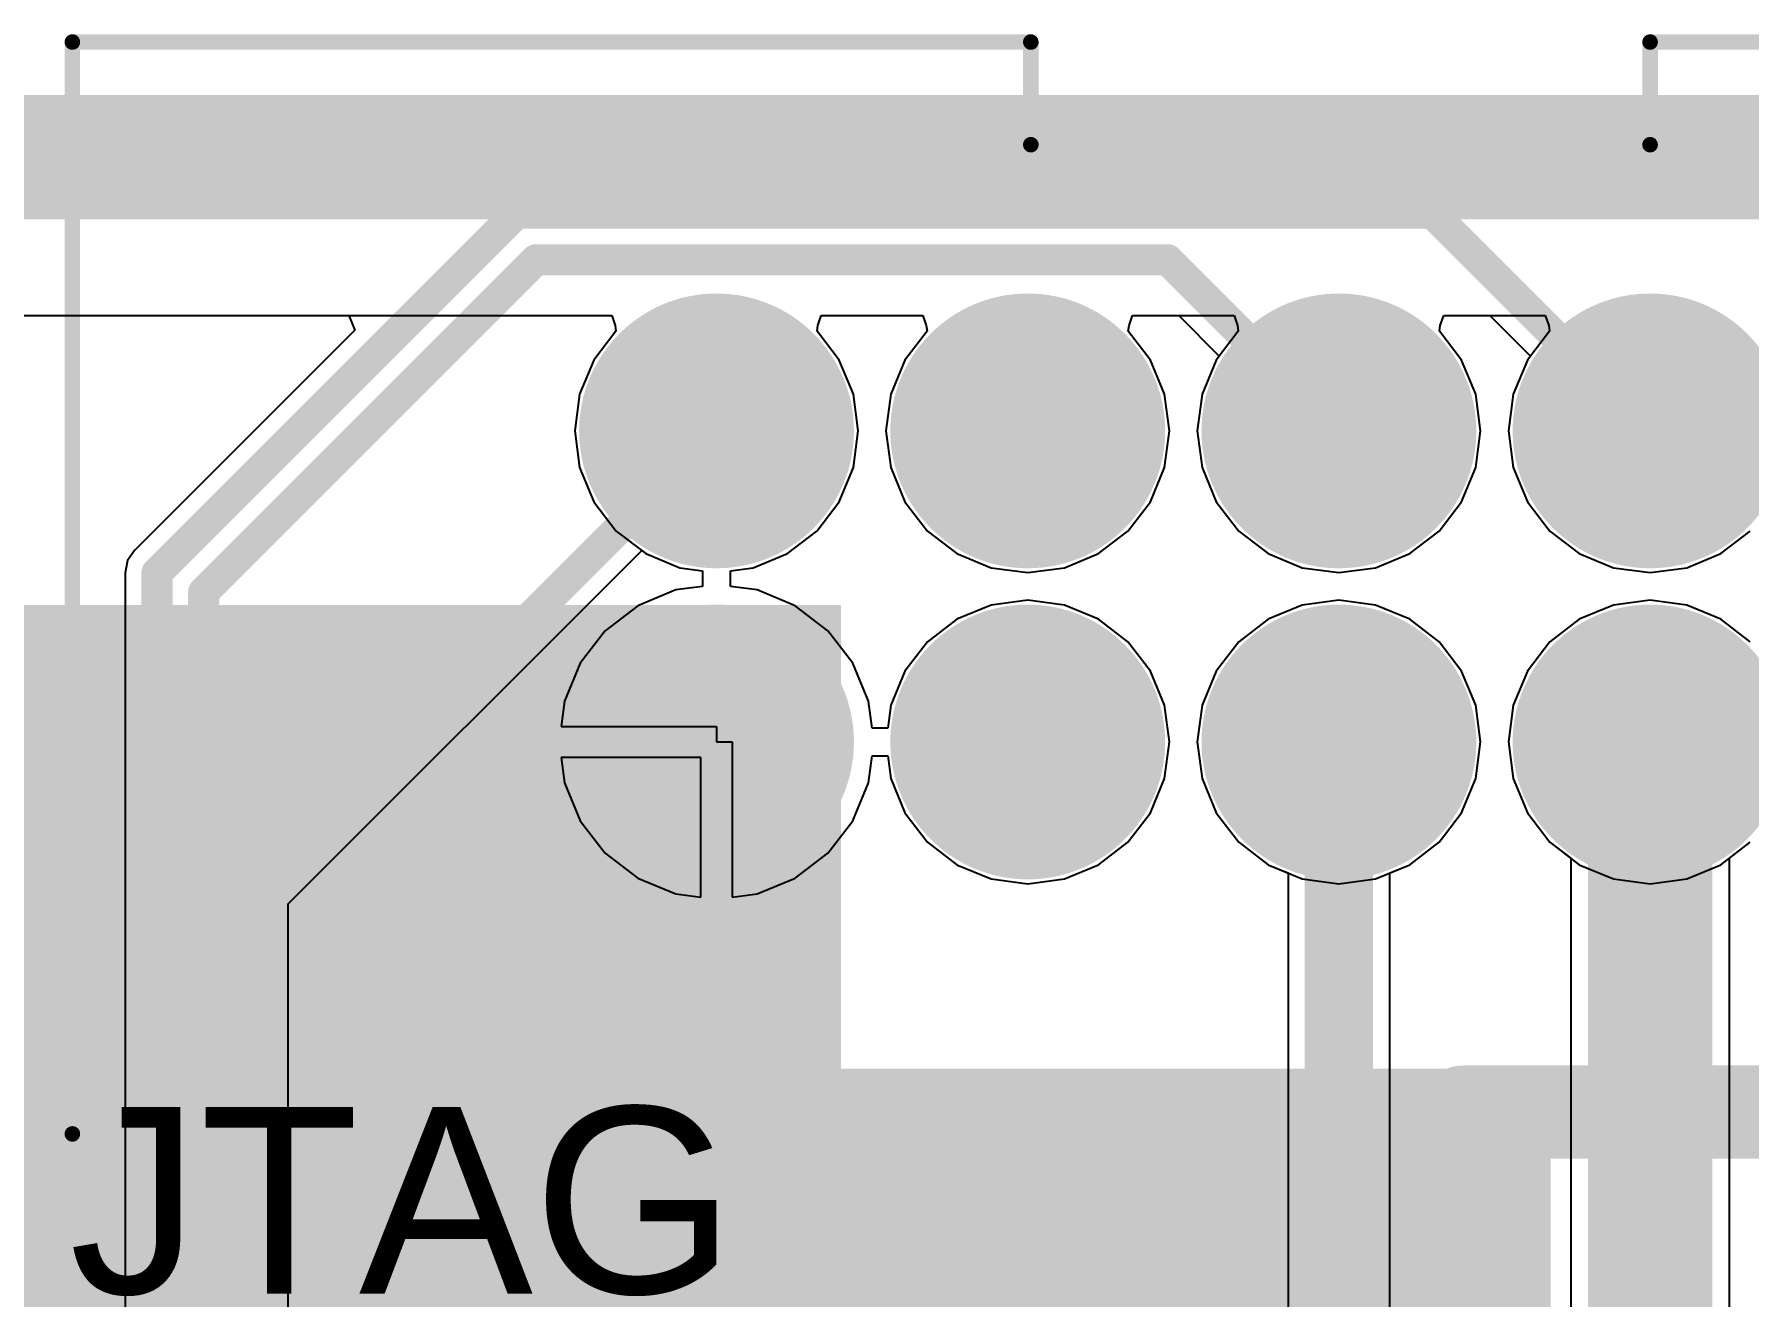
# Model space of a CAD drawing. Header units: millimetres. Extents: x -0.27 to 4.7, y -0.39 to 2.83.
# Drawn here: x 3.317 to 3.868, y 2.355 to 2.76 of the extents above; entities that cross this region are included whole.
import ezdxf

# ---------------------------------------------------------------- set-up
doc = ezdxf.new("R2010")
doc.units = ezdxf.units.MM
doc.header["$MEASUREMENT"] = 0
for name, color, linetype in [('BottomLayer', 5, 'Continuous'), ('BottomSolder', 6, 'Continuous'), ('MultiLayer', 9, 'Continuous'), ('PadHoleLayer', 156, 'Continuous'), ('TopLayer', 1, 'Continuous'), ('TopOverlay', 2, 'Continuous'), ('TopSolder', 216, 'Continuous'), ('ViaHoleLayer', 16, 'Continuous')]:
    doc.layers.add(name, color=color, linetype=linetype)
doc.styles.add('Arial', font='', dxfattribs={"height": 0.2})
doc.styles.get('Arial').set_extended_font_data('Arial')

# ---------------------------------------------------------------- blocks, each defined once
blk = doc.blocks.new('BH254V_10P_121')
at = {"layer": 'BottomLayer'}
h = blk.add_hatch(color=5, dxfattribs=at)
edge = h.paths.add_edge_path()
edge.add_arc((-0.2, 0.05), 0.04016, 0, 360)
h = blk.add_hatch(color=5, dxfattribs=at)
edge = h.paths.add_edge_path()
edge.add_arc((-0.1, 0.05), 0.04016, 0, 360)
h = blk.add_hatch(color=5, dxfattribs=at)
edge = h.paths.add_edge_path()
edge.add_arc((0, 0.05), 0.04016, 0, 360)
h = blk.add_hatch(color=5, dxfattribs=at)
edge = h.paths.add_edge_path()
edge.add_arc((0.1, 0.05), 0.04016, 0, 360)
h = blk.add_hatch(color=5, dxfattribs=at)
edge = h.paths.add_edge_path()
edge.add_arc((0.2, 0.05), 0.04016, 0, 360)
blk.add_hatch(color=5, dxfattribs=at).paths.add_polyline_path([(-0.24016, -0.00984), (-0.15984, -0.00984), (-0.15984, -0.09016), (-0.24016, -0.09016)])
h = blk.add_hatch(color=5, dxfattribs=at)
edge = h.paths.add_edge_path()
edge.add_arc((-0.1, -0.05), 0.04016, 0, 360)
h = blk.add_hatch(color=5, dxfattribs=at)
edge = h.paths.add_edge_path()
edge.add_arc((0, -0.05), 0.04016, 0, 360)
h = blk.add_hatch(color=5, dxfattribs=at)
edge = h.paths.add_edge_path()
edge.add_arc((0.1, -0.05), 0.04016, 0, 360)
h = blk.add_hatch(color=5, dxfattribs=at)
edge = h.paths.add_edge_path()
edge.add_arc((0.2, -0.05), 0.04016, 0, 360)
at = {"layer": 'BottomSolder'}
h = blk.add_hatch(color=6, dxfattribs=at)
edge = h.paths.add_edge_path()
edge.add_arc((-0.2, 0.05), 0.04416, 0, 360)
h = blk.add_hatch(color=6, dxfattribs=at)
edge = h.paths.add_edge_path()
edge.add_arc((-0.1, 0.05), 0.04416, 0, 360)
h = blk.add_hatch(color=6, dxfattribs=at)
edge = h.paths.add_edge_path()
edge.add_arc((0, 0.05), 0.04416, 0, 360)
h = blk.add_hatch(color=6, dxfattribs=at)
edge = h.paths.add_edge_path()
edge.add_arc((0.1, 0.05), 0.04416, 0, 360)
h = blk.add_hatch(color=6, dxfattribs=at)
edge = h.paths.add_edge_path()
edge.add_arc((0.2, 0.05), 0.04416, 0, 360)
blk.add_hatch(color=6, dxfattribs=at).paths.add_polyline_path([(-0.24416, -0.00584), (-0.15584, -0.00584), (-0.15584, -0.09416), (-0.24416, -0.09416)])
h = blk.add_hatch(color=6, dxfattribs=at)
edge = h.paths.add_edge_path()
edge.add_arc((-0.1, -0.05), 0.04416, 0, 360)
h = blk.add_hatch(color=6, dxfattribs=at)
edge = h.paths.add_edge_path()
edge.add_arc((0, -0.05), 0.04416, 0, 360)
h = blk.add_hatch(color=6, dxfattribs=at)
edge = h.paths.add_edge_path()
edge.add_arc((0.1, -0.05), 0.04416, 0, 360)
h = blk.add_hatch(color=6, dxfattribs=at)
edge = h.paths.add_edge_path()
edge.add_arc((0.2, -0.05), 0.04416, 0, 360)
at = {"layer": 'MultiLayer'}
h = blk.add_hatch(color=9, dxfattribs=at)
edge = h.paths.add_edge_path()
edge.add_arc((-0.2, 0.05), 0.04016, 0, 360)
h = blk.add_hatch(color=9, dxfattribs=at)
edge = h.paths.add_edge_path()
edge.add_arc((-0.1, 0.05), 0.04016, 0, 360)
h = blk.add_hatch(color=9, dxfattribs=at)
edge = h.paths.add_edge_path()
edge.add_arc((0, 0.05), 0.04016, 0, 360)
h = blk.add_hatch(color=9, dxfattribs=at)
edge = h.paths.add_edge_path()
edge.add_arc((0.1, 0.05), 0.04016, 0, 360)
h = blk.add_hatch(color=9, dxfattribs=at)
edge = h.paths.add_edge_path()
edge.add_arc((0.2, 0.05), 0.04016, 0, 360)
blk.add_hatch(color=9, dxfattribs=at).paths.add_polyline_path([(-0.24016, -0.00984), (-0.15984, -0.00984), (-0.15984, -0.09016), (-0.24016, -0.09016)])
h = blk.add_hatch(color=9, dxfattribs=at)
edge = h.paths.add_edge_path()
edge.add_arc((-0.1, -0.05), 0.04016, 0, 360)
h = blk.add_hatch(color=9, dxfattribs=at)
edge = h.paths.add_edge_path()
edge.add_arc((0, -0.05), 0.04016, 0, 360)
h = blk.add_hatch(color=9, dxfattribs=at)
edge = h.paths.add_edge_path()
edge.add_arc((0.1, -0.05), 0.04016, 0, 360)
h = blk.add_hatch(color=9, dxfattribs=at)
edge = h.paths.add_edge_path()
edge.add_arc((0.2, -0.05), 0.04016, 0, 360)
at = {"layer": 'PadHoleLayer'}
h = blk.add_hatch(color=156, dxfattribs=at)
edge = h.paths.add_edge_path()
edge.add_arc((-0.2, 0.05), 0.02008, 0, 360)
h = blk.add_hatch(color=156, dxfattribs=at)
edge = h.paths.add_edge_path()
edge.add_arc((-0.1, 0.05), 0.02008, 0, 360)
h = blk.add_hatch(color=156, dxfattribs=at)
edge = h.paths.add_edge_path()
edge.add_arc((0, 0.05), 0.02008, 0, 360)
h = blk.add_hatch(color=156, dxfattribs=at)
edge = h.paths.add_edge_path()
edge.add_arc((0.1, 0.05), 0.02008, 0, 360)
h = blk.add_hatch(color=156, dxfattribs=at)
edge = h.paths.add_edge_path()
edge.add_arc((0.2, 0.05), 0.02008, 0, 360)
h = blk.add_hatch(color=156, dxfattribs=at)
edge = h.paths.add_edge_path()
edge.add_arc((-0.2, -0.05), 0.02008, 0, 360)
h = blk.add_hatch(color=156, dxfattribs=at)
edge = h.paths.add_edge_path()
edge.add_arc((-0.1, -0.05), 0.02008, 0, 360)
h = blk.add_hatch(color=156, dxfattribs=at)
edge = h.paths.add_edge_path()
edge.add_arc((0, -0.05), 0.02008, 0, 360)
h = blk.add_hatch(color=156, dxfattribs=at)
edge = h.paths.add_edge_path()
edge.add_arc((0.1, -0.05), 0.02008, 0, 360)
h = blk.add_hatch(color=156, dxfattribs=at)
edge = h.paths.add_edge_path()
edge.add_arc((0.2, -0.05), 0.02008, 0, 360)
at = {"layer": 'TopLayer'}
h = blk.add_hatch(color=1, dxfattribs=at)
edge = h.paths.add_edge_path()
edge.add_arc((-0.2, 0.05), 0.04016, 0, 360)
h = blk.add_hatch(color=1, dxfattribs=at)
edge = h.paths.add_edge_path()
edge.add_arc((-0.1, 0.05), 0.04016, 0, 360)
h = blk.add_hatch(color=1, dxfattribs=at)
edge = h.paths.add_edge_path()
edge.add_arc((0, 0.05), 0.04016, 0, 360)
h = blk.add_hatch(color=1, dxfattribs=at)
edge = h.paths.add_edge_path()
edge.add_arc((0.1, 0.05), 0.04016, 0, 360)
h = blk.add_hatch(color=1, dxfattribs=at)
edge = h.paths.add_edge_path()
edge.add_arc((0.2, 0.05), 0.04016, 0, 360)
blk.add_hatch(color=1, dxfattribs=at).paths.add_polyline_path([(-0.24016, -0.00984), (-0.15984, -0.00984), (-0.15984, -0.09016), (-0.24016, -0.09016)])
h = blk.add_hatch(color=1, dxfattribs=at)
edge = h.paths.add_edge_path()
edge.add_arc((-0.1, -0.05), 0.04016, 0, 360)
h = blk.add_hatch(color=1, dxfattribs=at)
edge = h.paths.add_edge_path()
edge.add_arc((0, -0.05), 0.04016, 0, 360)
h = blk.add_hatch(color=1, dxfattribs=at)
edge = h.paths.add_edge_path()
edge.add_arc((0.1, -0.05), 0.04016, 0, 360)
h = blk.add_hatch(color=1, dxfattribs=at)
edge = h.paths.add_edge_path()
edge.add_arc((0.2, -0.05), 0.04016, 0, 360)
at = {"layer": 'TopOverlay'}
blk.add_hatch(color=2, dxfattribs=at).paths.add_polyline_path([(-0.1935, -0.102), (-0.205, -0.102), (-0.205, -0.1095), (-0.1935, -0.1095)])
at = {"layer": 'TopSolder'}
h = blk.add_hatch(color=216, dxfattribs=at)
edge = h.paths.add_edge_path()
edge.add_arc((-0.2, 0.05), 0.04416, 0, 360)
h = blk.add_hatch(color=216, dxfattribs=at)
edge = h.paths.add_edge_path()
edge.add_arc((-0.1, 0.05), 0.04416, 0, 360)
h = blk.add_hatch(color=216, dxfattribs=at)
edge = h.paths.add_edge_path()
edge.add_arc((0, 0.05), 0.04416, 0, 360)
h = blk.add_hatch(color=216, dxfattribs=at)
edge = h.paths.add_edge_path()
edge.add_arc((0.1, 0.05), 0.04416, 0, 360)
h = blk.add_hatch(color=216, dxfattribs=at)
edge = h.paths.add_edge_path()
edge.add_arc((0.2, 0.05), 0.04416, 0, 360)
blk.add_hatch(color=216, dxfattribs=at).paths.add_polyline_path([(-0.24416, -0.00584), (-0.15584, -0.00584), (-0.15584, -0.09416), (-0.24416, -0.09416)])
h = blk.add_hatch(color=216, dxfattribs=at)
edge = h.paths.add_edge_path()
edge.add_arc((-0.1, -0.05), 0.04416, 0, 360)
h = blk.add_hatch(color=216, dxfattribs=at)
edge = h.paths.add_edge_path()
edge.add_arc((0, -0.05), 0.04416, 0, 360)
h = blk.add_hatch(color=216, dxfattribs=at)
edge = h.paths.add_edge_path()
edge.add_arc((0.1, -0.05), 0.04416, 0, 360)
h = blk.add_hatch(color=216, dxfattribs=at)
edge = h.paths.add_edge_path()
edge.add_arc((0.2, -0.05), 0.04416, 0, 360)
at = {"layer": 'TopOverlay', "const_width": 0.005}
for points in [[(0.407, 0.176), (-0.408, 0.176)], [(-0.408, 0.176), (-0.408, -0.175)], [(0.407, 0.176), (0.407, -0.175)], [(-0.199, -0.099), (-0.21, -0.11)], [(-0.188, -0.11), (-0.199, -0.099)], [(-0.188, -0.11), (-0.21, -0.11)], [(0.099, -0.142), (-0.1, -0.142)], [(-0.1, -0.142), (-0.1, -0.175)], [(0.099, -0.142), (0.099, -0.175)], [(-0.1, -0.175), (-0.408, -0.175)], [(0.407, -0.175), (0.099, -0.175)]]:
    blk.add_lwpolyline(points, dxfattribs=at)
at = {"layer": 'TopOverlay', "const_width": 0.0025}
for points in [[(-0.40925, 0.176, 1), (-0.40675, 0.176, 1)], [(-0.40925, 0.176, 1), (-0.40675, 0.176, 1)], [(0.40575, 0.176, 1), (0.40825, 0.176, 1)], [(0.40575, 0.176, 1), (0.40825, 0.176, 1)], [(-0.20025, -0.099, 1), (-0.19775, -0.099, 1)], [(-0.20025, -0.099, 1), (-0.19775, -0.099, 1)], [(-0.21125, -0.11, 1), (-0.20875, -0.11, 1)], [(-0.21125, -0.11, 1), (-0.20875, -0.11, 1)], [(-0.18925, -0.11, 1), (-0.18675, -0.11, 1)], [(-0.18925, -0.11, 1), (-0.18675, -0.11, 1)], [(-0.10125, -0.142, 1), (-0.09875, -0.142, 1)], [(-0.10125, -0.142, 1), (-0.09875, -0.142, 1)], [(0.09775, -0.142, 1), (0.10025, -0.142, 1)], [(0.09775, -0.142, 1), (0.10025, -0.142, 1)], [(-0.40925, -0.175, 1), (-0.40675, -0.175, 1)], [(-0.40925, -0.175, 1), (-0.40675, -0.175, 1)], [(-0.10125, -0.175, 1), (-0.09875, -0.175, 1)], [(-0.10125, -0.175, 1), (-0.09875, -0.175, 1)], [(0.09775, -0.175, 1), (0.10025, -0.175, 1)], [(0.09775, -0.175, 1), (0.10025, -0.175, 1)], [(0.40575, -0.175, 1), (0.40825, -0.175, 1)], [(0.40575, -0.175, 1), (0.40825, -0.175, 1)]]:
    blk.add_lwpolyline(points, format="xyb", close=True, dxfattribs=at)

msp = doc.modelspace()

# ---------------------------------------------------------------- hatches: boundary and pattern name
at = {"layer": 'BottomLayer'}
h = msp.add_hatch(color=5, dxfattribs=at)
edge = h.paths.add_edge_path()
edge.add_arc((3.77582, 2.41395), 0.01181, 0, 360)
at = {"layer": 'BottomSolder'}
h = msp.add_hatch(color=6, dxfattribs=at)
edge = h.paths.add_edge_path()
edge.add_arc((3.77582, 2.41395), 0.00591, 0, 360)
at = {"layer": 'TopLayer'}
for points in [[(3.018, 2.054), (3.57582, 2.054), (3.57582, 2.57695), (3.018, 2.57695)], [(3.47282, 2.05452), (3.80382, 2.05452), (3.80382, 2.42795), (3.47282, 2.42795)]]:
    msp.add_hatch(color=1, dxfattribs=at).paths.add_polyline_path(points)
h = msp.add_hatch(color=1, dxfattribs=at)
edge = h.paths.add_edge_path()
edge.add_arc((3.77582, 2.41395), 0.01181, 0, 360)
at = {"layer": 'TopSolder'}
h = msp.add_hatch(color=216, dxfattribs=at)
edge = h.paths.add_edge_path()
edge.add_arc((3.77582, 2.41395), 0.00591, 0, 360)
at = {"layer": 'ViaHoleLayer'}
h = msp.add_hatch(color=16, dxfattribs=at)
edge = h.paths.add_edge_path()
edge.add_arc((3.77582, 2.41395), 0.00591, 0, 360)

# ---------------------------------------------------------------- linework, layer by layer
at = {"layer": 'BottomLayer'}
for p, q in [((1.47906, 2.67), (3.41771, 2.67)), ((3.41771, 2.67), (3.41962, 2.66538)), ((3.56815, 2.665), (3.56841, 2.66682)), ((3.56841, 2.66682), (3.56949, 2.67)), ((3.56949, 2.67), (3.60215, 2.67)), ((3.60215, 2.67), (3.60323, 2.66682)), ((3.60323, 2.66682), (3.6035, 2.665)), ((3.66815, 2.665), (3.66841, 2.66682)), ((3.66841, 2.66682), (3.66949, 2.67)), ((3.66949, 2.67), (3.68435, 2.67)), ((3.68435, 2.67), (3.69736, 2.657)), ((3.76815, 2.665), (3.76841, 2.66682)), ((3.76841, 2.66682), (3.76949, 2.67)), ((3.76949, 2.67), (3.78435, 2.67)), ((3.78435, 2.67), (3.79736, 2.657)), ((3.41962, 2.66538), (3.34879, 2.59455)), ((3.57527, 2.65572), (3.56815, 2.665)), ((3.6035, 2.665), (3.59638, 2.65572)), ((3.67527, 2.65572), (3.66815, 2.665)), ((3.77527, 2.65572), (3.76815, 2.665)), ((3.57982, 2.64474), (3.57527, 2.65572)), ((3.59638, 2.65572), (3.59183, 2.64474)), ((3.67982, 2.64474), (3.67527, 2.65572)), ((3.69638, 2.65572), (3.69183, 2.64474)), ((3.69736, 2.657), (3.69638, 2.65572)), ((3.77982, 2.64474), (3.77527, 2.65572)), ((3.79638, 2.65572), (3.79183, 2.64474)), ((3.79736, 2.657), (3.79638, 2.65572)), ((3.58137, 2.63295), (3.57982, 2.64474)), ((3.59183, 2.64474), (3.59028, 2.63295)), ((3.68137, 2.63295), (3.67982, 2.64474)), ((3.69183, 2.64474), (3.69028, 2.63295)), ((3.78137, 2.63295), (3.77982, 2.64474)), ((3.79183, 2.64474), (3.79028, 2.63295)), ((3.57982, 2.62116), (3.58137, 2.63295)), ((3.59028, 2.63295), (3.59183, 2.62116)), ((3.67982, 2.62116), (3.68137, 2.63295)), ((3.69028, 2.63295), (3.69183, 2.62116)), ((3.77982, 2.62116), (3.78137, 2.63295)), ((3.79028, 2.63295), (3.79183, 2.62116)), ((3.57527, 2.61017), (3.57982, 2.62116)), ((3.59183, 2.62116), (3.59638, 2.61017)), ((3.67527, 2.61017), (3.67982, 2.62116)), ((3.69183, 2.62116), (3.69638, 2.61017)), ((3.77527, 2.61017), (3.77982, 2.62116)), ((3.79183, 2.62116), (3.79638, 2.61017)), ((3.56803, 2.60074), (3.57527, 2.61017)), ((3.59638, 2.61017), (3.60362, 2.60074)), ((3.66803, 2.60074), (3.67527, 2.61017)), ((3.69638, 2.61017), (3.70362, 2.60074)), ((3.76803, 2.60074), (3.77527, 2.61017)), ((3.79638, 2.61017), (3.80362, 2.60074)), ((3.5586, 2.5935), (3.56803, 2.60074)), ((3.60362, 2.60074), (3.61305, 2.5935)), ((3.6586, 2.5935), (3.66803, 2.60074)), ((3.70362, 2.60074), (3.71305, 2.5935)), ((3.7586, 2.5935), (3.76803, 2.60074)), ((3.80362, 2.60074), (3.81305, 2.5935)), ((3.8586, 2.5935), (3.86803, 2.60074)), ((3.34658, 2.59124), (3.3458, 2.58734)), ((3.34879, 2.59455), (3.34658, 2.59124)), ((3.3982, 2.4809), (3.51177, 2.59448)), ((3.51177, 2.59448), (3.51305, 2.5935)), ((3.51305, 2.5935), (3.52403, 2.58895)), ((3.54761, 2.58895), (3.5586, 2.5935)), ((3.61305, 2.5935), (3.62403, 2.58895)), ((3.64761, 2.58895), (3.6586, 2.5935)), ((3.71305, 2.5935), (3.72403, 2.58895)), ((3.74761, 2.58895), (3.7586, 2.5935)), ((3.81305, 2.5935), (3.82403, 2.58895)), ((3.84761, 2.58895), (3.8586, 2.5935)), ((3.3458, 2.58734), (3.3458, 1.77501)), ((3.52403, 2.58895), (3.53134, 2.58799)), ((3.53134, 2.58799), (3.53134, 2.58295)), ((3.54031, 2.58799), (3.54761, 2.58895)), ((3.54031, 2.58295), (3.54031, 2.58799)), ((3.62403, 2.58895), (3.63582, 2.5874)), ((3.63582, 2.5874), (3.64761, 2.58895)), ((3.72403, 2.58895), (3.73582, 2.5874)), ((3.73582, 2.5874), (3.74761, 2.58895)), ((3.82403, 2.58895), (3.83582, 2.5874)), ((3.83582, 2.5874), (3.84761, 2.58895)), ((3.52273, 2.58182), (3.51053, 2.57676)), ((3.53134, 2.58295), (3.52273, 2.58182)), ((3.54892, 2.58182), (3.54031, 2.58295)), ((3.56112, 2.57676), (3.54892, 2.58182)), ((3.63582, 2.5785), (3.62403, 2.57694)), ((3.64761, 2.57694), (3.63582, 2.5785)), ((3.73582, 2.5785), (3.72403, 2.57694)), ((3.74761, 2.57694), (3.73582, 2.5785)), ((3.83582, 2.5785), (3.82403, 2.57694)), ((3.84761, 2.57694), (3.83582, 2.5785)), ((3.51053, 2.57676), (3.50005, 2.56872)), ((3.5716, 2.56872), (3.56112, 2.57676)), ((3.62403, 2.57694), (3.61305, 2.57239)), ((3.6586, 2.57239), (3.64761, 2.57694)), ((3.72403, 2.57694), (3.71305, 2.57239)), ((3.7586, 2.57239), (3.74761, 2.57694)), ((3.82403, 2.57694), (3.81305, 2.57239)), ((3.8586, 2.57239), (3.84761, 2.57694)), ((3.50005, 2.56872), (3.49201, 2.55824)), ((3.57964, 2.55824), (3.5716, 2.56872)), ((3.61305, 2.57239), (3.60362, 2.56516)), ((3.66803, 2.56516), (3.6586, 2.57239)), ((3.71305, 2.57239), (3.70362, 2.56516)), ((3.76803, 2.56516), (3.7586, 2.57239)), ((3.81305, 2.57239), (3.80362, 2.56516)), ((3.86803, 2.56516), (3.8586, 2.57239)), ((3.60362, 2.56516), (3.59638, 2.55572)), ((3.67527, 2.55572), (3.66803, 2.56516)), ((3.70362, 2.56516), (3.69638, 2.55572)), ((3.77527, 2.55572), (3.76803, 2.56516)), ((3.80362, 2.56516), (3.79638, 2.55572)), ((3.49201, 2.55824), (3.48696, 2.54604)), ((3.58469, 2.54604), (3.57964, 2.55824)), ((3.59638, 2.55572), (3.59183, 2.54474)), ((3.67982, 2.54474), (3.67527, 2.55572)), ((3.69638, 2.55572), (3.69183, 2.54474)), ((3.77982, 2.54474), (3.77527, 2.55572)), ((3.79638, 2.55572), (3.79183, 2.54474)), ((3.48696, 2.54604), (3.48589, 2.53795)), ((3.58582, 2.53743), (3.58469, 2.54604)), ((3.59183, 2.54474), (3.59087, 2.53743)), ((3.68137, 2.53295), (3.67982, 2.54474)), ((3.69183, 2.54474), (3.69028, 2.53295)), ((3.78137, 2.53295), (3.77982, 2.54474)), ((3.79183, 2.54474), (3.79028, 2.53295)), ((3.48589, 2.53795), (3.53582, 2.53795)), ((3.53582, 2.53795), (3.53582, 2.53295)), ((3.59087, 2.53743), (3.58582, 2.53743)), ((3.53582, 2.53295), (3.54082, 2.53295)), ((3.54082, 2.53295), (3.54082, 2.48302)), ((3.67982, 2.52116), (3.68137, 2.53295)), ((3.69028, 2.53295), (3.69183, 2.52116)), ((3.77982, 2.52116), (3.78137, 2.53295)), ((3.79028, 2.53295), (3.79183, 2.52116)), ((3.53082, 2.52795), (3.48589, 2.52795)), ((3.48589, 2.52795), (3.48696, 2.51985)), ((3.53082, 2.48302), (3.53082, 2.52795)), ((3.58469, 2.51985), (3.58582, 2.52846)), ((3.58582, 2.52846), (3.59087, 2.52846)), ((3.59087, 2.52846), (3.59183, 2.52116)), ((3.48696, 2.51985), (3.49201, 2.50765)), ((3.57964, 2.50765), (3.58469, 2.51985)), ((3.59183, 2.52116), (3.59638, 2.51017)), ((3.67527, 2.51017), (3.67982, 2.52116)), ((3.69183, 2.52116), (3.69638, 2.51017)), ((3.77527, 2.51017), (3.77982, 2.52116)), ((3.79183, 2.52116), (3.79638, 2.51017)), ((3.49201, 2.50765), (3.50005, 2.49718)), ((3.5716, 2.49718), (3.57964, 2.50765)), ((3.59638, 2.51017), (3.60362, 2.50074)), ((3.66803, 2.50074), (3.67527, 2.51017)), ((3.69638, 2.51017), (3.70362, 2.50074)), ((3.76803, 2.50074), (3.77527, 2.51017)), ((3.79638, 2.51017), (3.80362, 2.50074)), ((3.50005, 2.49718), (3.51053, 2.48914)), ((3.56112, 2.48914), (3.5716, 2.49718)), ((3.60362, 2.50074), (3.61305, 2.4935)), ((3.6586, 2.4935), (3.66803, 2.50074)), ((3.70362, 2.50074), (3.71305, 2.4935)), ((3.7586, 2.4935), (3.76803, 2.50074)), ((3.80362, 2.50074), (3.81305, 2.4935)), ((3.8586, 2.4935), (3.86803, 2.50074)), ((3.61305, 2.4935), (3.62403, 2.48895)), ((3.64761, 2.48895), (3.6586, 2.4935)), ((3.71305, 2.4935), (3.71951, 2.49083)), ((3.71951, 2.49083), (3.71951, 2.33216)), ((3.75214, 2.49083), (3.7586, 2.4935)), ((3.75214, 2.33892), (3.75214, 2.49083)), ((3.81305, 2.4935), (3.82403, 2.48895)), ((3.84761, 2.48895), (3.8586, 2.4935)), ((3.51053, 2.48914), (3.52273, 2.48408)), ((3.54892, 2.48408), (3.56112, 2.48914)), ((3.62403, 2.48895), (3.63582, 2.4874)), ((3.63582, 2.4874), (3.64761, 2.48895)), ((3.82403, 2.48895), (3.83582, 2.4874)), ((3.83582, 2.4874), (3.84761, 2.48895)), ((3.3982, 2.03083), (3.3982, 2.4809)), ((3.52273, 2.48408), (3.53082, 2.48302)), ((3.54082, 2.48302), (3.54892, 2.48408))]:
    msp.add_line(p, q, dxfattribs=at)
for points, const_width in [([(3.356, 2.58734), (3.47161, 2.70295)], 0.01), ([(3.47161, 2.70295), (3.76582, 2.70295)], 0.01), ([(3.76582, 2.70295), (3.83582, 2.63295)], 0.01), ([(3.371, 2.58113), (3.47782, 2.68795)], 0.01), ([(3.47782, 2.68795), (3.68082, 2.68795)], 0.01), ([(3.68082, 2.68795), (3.73582, 2.63295)], 0.01), ([(3.388, 2.48513), (3.53582, 2.63295)], 0.01), ([(3.356, 1.25092), (3.356, 2.58734)], 0.01), ([(3.371, 1.24471), (3.371, 2.58113)], 0.01), ([(3.73582, 2.33216), (3.73582, 2.53295)], 0.022), ([(3.388, 1.2405), (3.388, 2.48513)], 0.01), ([(3.77582, 2.41395), (3.90782, 2.41395)], 0.03)]:
    msp.add_lwpolyline(points, dxfattribs=dict(at, const_width=const_width))
for points, const_width in [([(3.46911, 2.70295, 1), (3.47411, 2.70295, 1)], 0.005), ([(3.46911, 2.70295, 1), (3.47411, 2.70295, 1)], 0.005), ([(3.76332, 2.70295, 1), (3.76832, 2.70295, 1)], 0.005), ([(3.76332, 2.70295, 1), (3.76832, 2.70295, 1)], 0.005), ([(3.47532, 2.68795, 1), (3.48032, 2.68795, 1)], 0.005), ([(3.47532, 2.68795, 1), (3.48032, 2.68795, 1)], 0.005), ([(3.67832, 2.68795, 1), (3.68332, 2.68795, 1)], 0.005), ([(3.67832, 2.68795, 1), (3.68332, 2.68795, 1)], 0.005), ([(3.53332, 2.63295, 1), (3.53832, 2.63295, 1)], 0.005), ([(3.73332, 2.63295, 1), (3.73832, 2.63295, 1)], 0.005), ([(3.83332, 2.63295, 1), (3.83832, 2.63295, 1)], 0.005), ([(3.3535, 2.58734, 1), (3.3585, 2.58734, 1)], 0.005), ([(3.3535, 2.58734, 1), (3.3585, 2.58734, 1)], 0.005), ([(3.3685, 2.58113, 1), (3.3735, 2.58113, 1)], 0.005), ([(3.3685, 2.58113, 1), (3.3735, 2.58113, 1)], 0.005), ([(3.73032, 2.53295, 1), (3.74132, 2.53295, 1)], 0.011), ([(3.3855, 2.48513, 1), (3.3905, 2.48513, 1)], 0.005), ([(3.3855, 2.48513, 1), (3.3905, 2.48513, 1)], 0.005), ([(3.76832, 2.41395, 1), (3.78332, 2.41395, 1)], 0.015)]:
    msp.add_lwpolyline(points, format="xyb", close=True, dxfattribs=dict(at, const_width=const_width))
at = {"layer": 'TopLayer'}
for p, q in [((3.22331, 2.67), (3.50215, 2.67)), ((3.50215, 2.67), (3.50323, 2.66682)), ((3.50323, 2.66682), (3.5035, 2.665)), ((3.56815, 2.665), (3.56841, 2.66682)), ((3.56841, 2.66682), (3.56949, 2.67)), ((3.56949, 2.67), (3.60215, 2.67)), ((3.60215, 2.67), (3.60323, 2.66682)), ((3.60323, 2.66682), (3.6035, 2.665)), ((3.66815, 2.665), (3.66841, 2.66682)), ((3.66841, 2.66682), (3.66949, 2.67)), ((3.66949, 2.67), (3.70215, 2.67)), ((3.70215, 2.67), (3.70323, 2.66682)), ((3.70323, 2.66682), (3.7035, 2.665)), ((3.76815, 2.665), (3.76841, 2.66682)), ((3.76841, 2.66682), (3.76949, 2.67)), ((3.76949, 2.67), (3.80215, 2.67)), ((3.80215, 2.67), (3.80323, 2.66682)), ((3.80323, 2.66682), (3.8035, 2.665)), ((3.5035, 2.665), (3.49638, 2.65572)), ((3.57527, 2.65572), (3.56815, 2.665)), ((3.6035, 2.665), (3.59638, 2.65572)), ((3.67527, 2.65572), (3.66815, 2.665)), ((3.7035, 2.665), (3.69638, 2.65572)), ((3.77527, 2.65572), (3.76815, 2.665)), ((3.8035, 2.665), (3.79638, 2.65572)), ((3.49638, 2.65572), (3.49183, 2.64474)), ((3.57982, 2.64474), (3.57527, 2.65572)), ((3.59638, 2.65572), (3.59183, 2.64474)), ((3.67982, 2.64474), (3.67527, 2.65572)), ((3.69638, 2.65572), (3.69183, 2.64474)), ((3.77982, 2.64474), (3.77527, 2.65572)), ((3.79638, 2.65572), (3.79183, 2.64474)), ((3.49183, 2.64474), (3.49028, 2.63295)), ((3.58137, 2.63295), (3.57982, 2.64474)), ((3.59183, 2.64474), (3.59028, 2.63295)), ((3.68137, 2.63295), (3.67982, 2.64474)), ((3.69183, 2.64474), (3.69028, 2.63295)), ((3.78137, 2.63295), (3.77982, 2.64474)), ((3.79183, 2.64474), (3.79028, 2.63295)), ((3.49028, 2.63295), (3.49183, 2.62116)), ((3.57982, 2.62116), (3.58137, 2.63295)), ((3.59028, 2.63295), (3.59183, 2.62116)), ((3.67982, 2.62116), (3.68137, 2.63295)), ((3.69028, 2.63295), (3.69183, 2.62116)), ((3.77982, 2.62116), (3.78137, 2.63295)), ((3.79028, 2.63295), (3.79183, 2.62116)), ((3.49183, 2.62116), (3.49638, 2.61017)), ((3.57527, 2.61017), (3.57982, 2.62116)), ((3.59183, 2.62116), (3.59638, 2.61017)), ((3.67527, 2.61017), (3.67982, 2.62116)), ((3.69183, 2.62116), (3.69638, 2.61017)), ((3.77527, 2.61017), (3.77982, 2.62116)), ((3.79183, 2.62116), (3.79638, 2.61017)), ((3.49638, 2.61017), (3.50362, 2.60074)), ((3.56803, 2.60074), (3.57527, 2.61017)), ((3.59638, 2.61017), (3.60362, 2.60074)), ((3.66803, 2.60074), (3.67527, 2.61017)), ((3.69638, 2.61017), (3.70362, 2.60074)), ((3.76803, 2.60074), (3.77527, 2.61017)), ((3.79638, 2.61017), (3.80362, 2.60074)), ((3.50362, 2.60074), (3.51305, 2.5935)), ((3.5586, 2.5935), (3.56803, 2.60074)), ((3.60362, 2.60074), (3.61305, 2.5935)), ((3.6586, 2.5935), (3.66803, 2.60074)), ((3.70362, 2.60074), (3.71305, 2.5935)), ((3.7586, 2.5935), (3.76803, 2.60074)), ((3.80362, 2.60074), (3.81305, 2.5935)), ((3.8586, 2.5935), (3.86803, 2.60074)), ((3.51305, 2.5935), (3.52403, 2.58895)), ((3.54761, 2.58895), (3.5586, 2.5935)), ((3.61305, 2.5935), (3.62403, 2.58895)), ((3.64761, 2.58895), (3.6586, 2.5935)), ((3.71305, 2.5935), (3.72403, 2.58895)), ((3.74761, 2.58895), (3.7586, 2.5935)), ((3.81305, 2.5935), (3.82403, 2.58895)), ((3.84761, 2.58895), (3.8586, 2.5935)), ((3.52403, 2.58895), (3.53134, 2.58799)), ((3.53134, 2.58799), (3.53134, 2.58295)), ((3.54031, 2.58799), (3.54761, 2.58895)), ((3.54031, 2.58295), (3.54031, 2.58799)), ((3.62403, 2.58895), (3.63582, 2.5874)), ((3.63582, 2.5874), (3.64761, 2.58895)), ((3.72403, 2.58895), (3.73582, 2.5874)), ((3.73582, 2.5874), (3.74761, 2.58895)), ((3.82403, 2.58895), (3.83582, 2.5874)), ((3.83582, 2.5874), (3.84761, 2.58895)), ((3.52273, 2.58182), (3.51053, 2.57676)), ((3.53134, 2.58295), (3.52273, 2.58182)), ((3.54892, 2.58182), (3.54031, 2.58295)), ((3.56112, 2.57676), (3.54892, 2.58182)), ((3.63582, 2.5785), (3.62403, 2.57694)), ((3.64761, 2.57694), (3.63582, 2.5785)), ((3.73582, 2.5785), (3.72403, 2.57694)), ((3.74761, 2.57694), (3.73582, 2.5785)), ((3.83582, 2.5785), (3.82403, 2.57694)), ((3.84761, 2.57694), (3.83582, 2.5785)), ((3.51053, 2.57676), (3.50005, 2.56872)), ((3.5716, 2.56872), (3.56112, 2.57676)), ((3.62403, 2.57694), (3.61305, 2.57239)), ((3.6586, 2.57239), (3.64761, 2.57694)), ((3.72403, 2.57694), (3.71305, 2.57239)), ((3.7586, 2.57239), (3.74761, 2.57694)), ((3.82403, 2.57694), (3.81305, 2.57239)), ((3.8586, 2.57239), (3.84761, 2.57694)), ((3.50005, 2.56872), (3.49201, 2.55824)), ((3.57964, 2.55824), (3.5716, 2.56872)), ((3.61305, 2.57239), (3.60362, 2.56516)), ((3.66803, 2.56516), (3.6586, 2.57239)), ((3.71305, 2.57239), (3.70362, 2.56516)), ((3.76803, 2.56516), (3.7586, 2.57239)), ((3.81305, 2.57239), (3.80362, 2.56516)), ((3.86803, 2.56516), (3.8586, 2.57239)), ((3.60362, 2.56516), (3.59638, 2.55572)), ((3.67527, 2.55572), (3.66803, 2.56516)), ((3.70362, 2.56516), (3.69638, 2.55572)), ((3.77527, 2.55572), (3.76803, 2.56516)), ((3.80362, 2.56516), (3.79638, 2.55572)), ((3.49201, 2.55824), (3.48696, 2.54604)), ((3.58469, 2.54604), (3.57964, 2.55824)), ((3.59638, 2.55572), (3.59183, 2.54474)), ((3.67982, 2.54474), (3.67527, 2.55572)), ((3.69638, 2.55572), (3.69183, 2.54474)), ((3.77982, 2.54474), (3.77527, 2.55572)), ((3.79638, 2.55572), (3.79183, 2.54474)), ((3.48696, 2.54604), (3.48589, 2.53795)), ((3.58582, 2.53743), (3.58469, 2.54604)), ((3.59183, 2.54474), (3.59087, 2.53743)), ((3.68137, 2.53295), (3.67982, 2.54474)), ((3.69183, 2.54474), (3.69028, 2.53295)), ((3.78137, 2.53295), (3.77982, 2.54474)), ((3.79183, 2.54474), (3.79028, 2.53295)), ((3.48589, 2.53795), (3.53582, 2.53795)), ((3.53582, 2.53795), (3.53582, 2.53295)), ((3.59087, 2.53743), (3.58582, 2.53743)), ((3.53582, 2.53295), (3.54082, 2.53295)), ((3.54082, 2.53295), (3.54082, 2.48302)), ((3.67982, 2.52116), (3.68137, 2.53295)), ((3.69028, 2.53295), (3.69183, 2.52116)), ((3.77982, 2.52116), (3.78137, 2.53295)), ((3.79028, 2.53295), (3.79183, 2.52116)), ((3.53082, 2.52795), (3.48589, 2.52795)), ((3.48589, 2.52795), (3.48696, 2.51985)), ((3.53082, 2.48302), (3.53082, 2.52795)), ((3.58469, 2.51985), (3.58582, 2.52846)), ((3.58582, 2.52846), (3.59087, 2.52846)), ((3.59087, 2.52846), (3.59183, 2.52116)), ((3.48696, 2.51985), (3.49201, 2.50765)), ((3.57964, 2.50765), (3.58469, 2.51985)), ((3.59183, 2.52116), (3.59638, 2.51017)), ((3.67527, 2.51017), (3.67982, 2.52116)), ((3.69183, 2.52116), (3.69638, 2.51017)), ((3.77527, 2.51017), (3.77982, 2.52116)), ((3.79183, 2.52116), (3.79638, 2.51017)), ((3.49201, 2.50765), (3.50005, 2.49718)), ((3.5716, 2.49718), (3.57964, 2.50765)), ((3.59638, 2.51017), (3.60362, 2.50074)), ((3.66803, 2.50074), (3.67527, 2.51017)), ((3.69638, 2.51017), (3.70362, 2.50074)), ((3.76803, 2.50074), (3.77527, 2.51017)), ((3.79638, 2.51017), (3.80362, 2.50074)), ((3.50005, 2.49718), (3.51053, 2.48914)), ((3.56112, 2.48914), (3.5716, 2.49718)), ((3.60362, 2.50074), (3.61305, 2.4935)), ((3.6586, 2.4935), (3.66803, 2.50074)), ((3.70362, 2.50074), (3.71305, 2.4935)), ((3.7586, 2.4935), (3.76803, 2.50074)), ((3.80362, 2.50074), (3.81033, 2.49559)), ((3.86131, 2.49559), (3.86803, 2.50074)), ((3.61305, 2.4935), (3.62403, 2.48895)), ((3.64761, 2.48895), (3.6586, 2.4935)), ((3.71305, 2.4935), (3.72403, 2.48895)), ((3.74761, 2.48895), (3.7586, 2.4935)), ((3.81033, 2.49559), (3.81033, 2.20795)), ((3.86131, 2.27607), (3.86131, 2.49559)), ((3.51053, 2.48914), (3.52273, 2.48408)), ((3.54892, 2.48408), (3.56112, 2.48914)), ((3.62403, 2.48895), (3.63582, 2.4874)), ((3.63582, 2.4874), (3.64761, 2.48895)), ((3.72403, 2.48895), (3.73582, 2.4874)), ((3.73582, 2.4874), (3.74761, 2.48895)), ((3.52273, 2.48408), (3.53082, 2.48302)), ((3.54082, 2.48302), (3.54892, 2.48408))]:
    msp.add_line(p, q, dxfattribs=at)
at = {"layer": 'TopLayer', "const_width": 0.04}
for points in [[(3.19782, 2.72095), (4.01705, 2.72095)], [(3.83582, 2.20795), (3.83582, 2.53295)]]:
    msp.add_lwpolyline(points, dxfattribs=at)
at = {"layer": 'TopLayer', "const_width": 0.02}
msp.add_lwpolyline([(3.82582, 2.53295, 1), (3.84582, 2.53295, 1)], format="xyb", close=True, dxfattribs=at)

# ---------------------------------------------------------------- block references
at = {"rotation": 180}
msp.add_blockref('BH254V_10P_121', (3.73582, 2.58295), dxfattribs=at)

# ---------------------------------------------------------------- texts
at = {"layer": 'TopOverlay', "style": 'Arial'}
msp.add_text('JTAG', height=0.06, dxfattribs=at).set_placement((3.32782, 2.35565))

doc.saveas('drawing.dxf')
